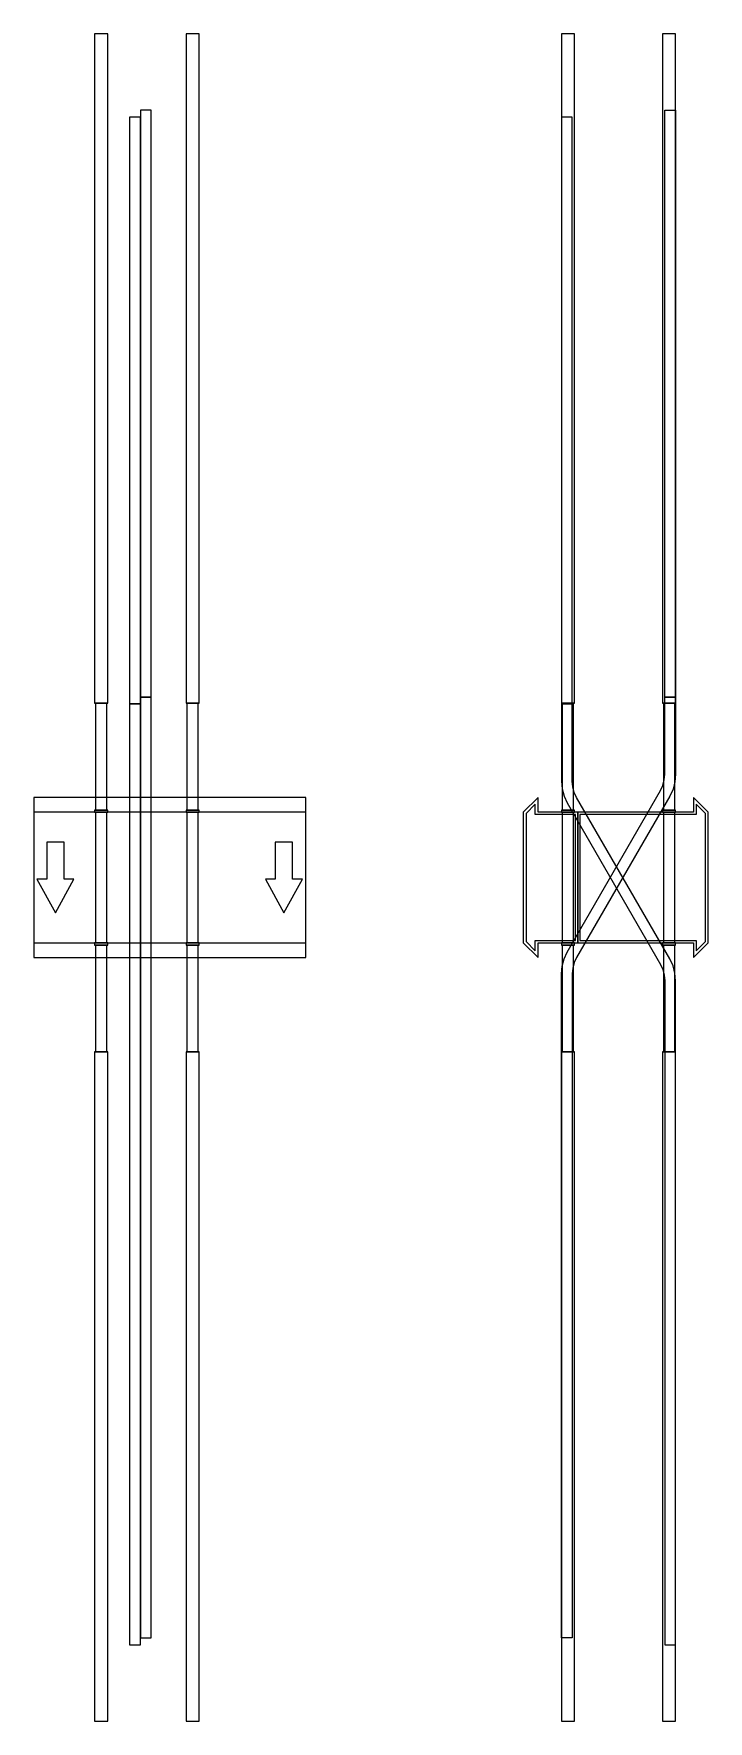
# Model space of a CAD drawing. Extents: x 0 to 620, y -775 to 775.
import ezdxf

# ---------------------------------------------------------------- set-up
doc = ezdxf.new("R2010")
doc.units = 0
doc.layers.add('Halfen', color=7, linetype='CONTINUOUS')

msp = doc.modelspace()

# ---------------------------------------------------------------- linework, layer by layer
at = {"layer": 'Halfen', "color": 7}
for points in [[(68, 160), (68, 775), (56, 775), (56, 160)], [(152, 160), (152, 775), (140, 775), (140, 160)], [(497, 160), (497, 775), (485, 775), (485, 160)], [(590, 160), (590, 775), (578, 775), (578, 160)], [(98, 159.422), (98, 698.422), (88, 698.422), (88, 159.422)], [(108, 165.762), (108, 704.762), (98, 704.762), (98, 165.762)], [(495, 159.422), (495, 698.422), (485, 698.422), (485, 159.422)], [(580, 165.762), (580, 704.762), (590, 704.762), (590, 165.762)], [(67.25, 62), (67.25, 160), (56.75, 160), (56.75, 62)], [(98, -704.762), (98, 159.422), (88, 159.422), (88, -704.762)], [(108, -698.422), (108, 165.762), (98, 165.762), (98, -698.422)], [(151.25, 62), (151.25, 160), (140.75, 160), (140.75, 62)], [(485, -698.422), (485, -88.481), (485.608, -81.535), (487.412, -74.8), (490.359, -68.481), (575.981, 79.82), (578.191, 84.56), (579.544, 89.611), (580, 94.82), (580, 165.762), (590, 165.762), (590, 94.82), (589.392, 87.875), (587.588, 81.14), (584.641, 74.82), (499.019, -73.481), (496.809, -78.22), (495.456, -83.271), (495, -88.481), (495, -698.422)], [(590, -704.762), (590, -94.821), (589.392, -87.875), (587.588, -81.14), (584.641, -74.821), (499.019, 73.481), (496.809, 78.22), (495.456, 83.271), (495, 88.481), (495, 159.422), (485, 159.422), (485, 88.481), (485.608, 81.535), (487.412, 74.8), (490.359, 68.481), (575.981, -79.821), (578.191, -84.56), (579.544, -89.611), (580, -94.821), (580, -704.762)], [(496.25, 62), (496.25, 160), (485.75, 160), (485.75, 62)], [(589.25, 62), (589.25, 160), (578.75, 160), (578.75, 62)], [(0, -73.5), (250, -73.5), (250, 73.5), (0, 73.5)], [(68, 60), (68, 62), (56, 62), (56, 60)], [(152, 60), (152, 62), (140, 62), (140, 60)], [(500, -60), (500, 60), (463.5, 60), (463.5, 73.5), (450, 60), (450, -60), (463.5, -73.5), (463.5, -60)], [(498, -58), (498, 58), (461, 58), (461, 67.25), (452.5, 58.75), (452.5, -58.75), (461, -67.25), (461, -58)], [(497, 60), (497, 62), (485, 62), (485, 60)], [(620, -60), (620, 60), (606.5, 73.5), (606.5, 60), (500, 60), (500, -60), (606.5, -60), (606.5, -73.5)], [(617.5, -58.75), (617.5, 58.75), (609, 67.25), (609, 58), (502, 58), (502, -58), (609, -58), (609, -67.25)], [(590, 60), (590, 62), (578, 62), (578, 60)], [(0, -60), (250, -60), (250, 60), (0, 60)], [(67.25, -60), (67.25, 60), (56.75, 60), (56.75, -60)], [(151.25, -60), (151.25, 60), (140.75, 60), (140.75, -60)], [(496.25, -60), (496.25, 60), (485.75, 60), (485.75, -60)], [(589.25, -60), (589.25, 60), (578.75, 60), (578.75, -60)], [(20, -32.5), (37, -1.5), (28, -1.5), (28, 32.5), (12, 32.5), (12, -1.5), (3, -1.5)], [(230, -32.5), (247, -1.5), (238, -1.5), (238, 32.5), (222, 32.5), (222, -1.5), (213, -1.5)], [(68, -62), (68, -60), (56, -60), (56, -62)], [(67.25, -160), (67.25, -62), (56.75, -62), (56.75, -160)], [(152, -62), (152, -60), (140, -60), (140, -62)], [(151.25, -160), (151.25, -62), (140.75, -62), (140.75, -160)], [(497, -62), (497, -60), (485, -60), (485, -62)], [(496.25, -160), (496.25, -62), (485.75, -62), (485.75, -160)], [(590, -62), (590, -60), (578, -60), (578, -62)], [(589.25, -160), (589.25, -62), (578.75, -62), (578.75, -160)], [(68, -775), (68, -160), (56, -160), (56, -775)], [(152, -775), (152, -160), (140, -160), (140, -775)], [(497, -775), (497, -160), (485, -160), (485, -775)], [(590, -775), (590, -160), (578, -160), (578, -775)]]:
    msp.add_lwpolyline(points, close=True, dxfattribs=at)

doc.saveas('drawing.dxf')
